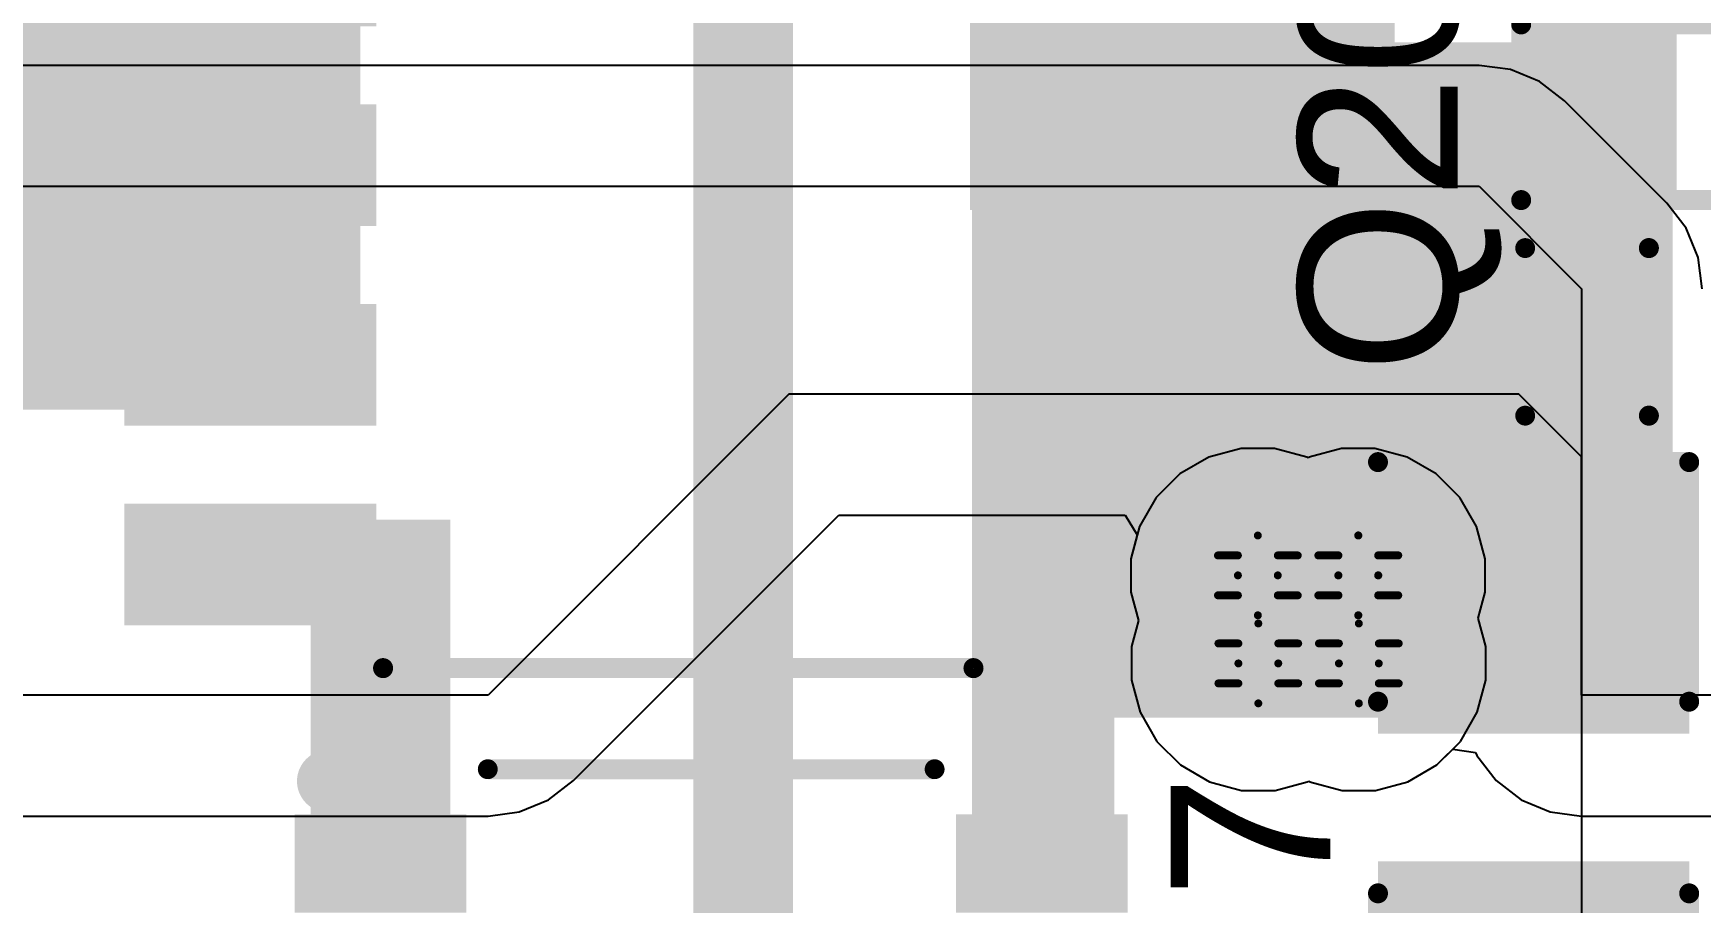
# Model space of a CAD drawing. Header units: inches. Extents: x -3 to 5437, y -3 to 5435.
# Drawn here: x 30.53 to 41.14, y 14.63 to 20.16 of the extents above; entities that cross this region are included whole.
import ezdxf

# ---------------------------------------------------------------- set-up
doc = ezdxf.new("R2010")
doc.units = ezdxf.units.IN
for name, color, linetype in [('Bottom Layer', 5, 'Continuous'), ('Bottom Solder', 6, 'Continuous'), ('Drill Drawing', 1, 'Continuous'), ('GND', 16, 'Continuous'), ('PWR', 76, 'Continuous'), ('Top Layer', 1, 'Continuous'), ('Top Overlay', 2, 'Continuous'), ('Top Paste', 8, 'Continuous'), ('Top Solder', 216, 'Continuous'), ('Via Holes', 16, 'Continuous')]:
    doc.layers.add(name, color=color, linetype=linetype)
doc.styles.add('Arial', font='', dxfattribs={"height": 0.2})
doc.styles.get('Arial').set_extended_font_data('Arial')

# ---------------------------------------------------------------- blocks, each defined once
blk = doc.blocks.new('S______B______251')
at = {"layer": 'Top Layer'}
for points in [[(-1.143, -0.4445), (-1.143, 0.4445), (-0.381, 0.4445), (-0.381, -0.4445)], [(0.381, -0.4445), (0.381, 0.4445), (1.143, 0.4445), (1.143, -0.4445)]]:
    blk.add_hatch(color=1, dxfattribs=at).paths.add_polyline_path(points)
at = {"layer": 'Top Paste'}
for points in [[(-1.143, -0.4445), (-1.143, 0.4445), (-0.381, 0.4445), (-0.381, -0.4445)], [(0.381, -0.4445), (0.381, 0.4445), (1.143, 0.4445), (1.143, -0.4445)]]:
    blk.add_hatch(color=8, dxfattribs=at).paths.add_polyline_path(points)
at = {"layer": 'Top Solder'}
for points in [[(-1.2446, -0.5461), (-1.2446, 0.5461), (-0.2794, 0.5461), (-0.2794, -0.5461)], [(0.2794, -0.5461), (0.2794, 0.5461), (1.2446, 0.5461), (1.2446, -0.5461)]]:
    blk.add_hatch(color=216, dxfattribs=at).paths.add_polyline_path(points)
at = {"layer": 'Top Overlay'}
for points in [[(-1.27, 0.5588, 0.127, 0.127, 0), (1.27, 0.5588, 0.127, 0.127, 0)], [(-1.27, -0.5588, 0.127, 0.127, 0), (-1.27, 0.5588, 0.127, 0.127, 0)], [(1.27, -0.5588, 0.127, 0.127, 0), (1.27, 0.5588, 0.127, 0.127, 0)], [(-1.27, -0.5588, 0.127, 0.127, 0), (1.27, -0.5588, 0.127, 0.127, 0)]]:
    blk.add_lwpolyline(points, format="xyseb", dxfattribs=at)
for points in [[(-1.30175, 0.5588, 0.0635, 0.0635, 1), (-1.23825, 0.5588, 0.0635, 0.0635, 1)], [(-1.30175, 0.5588, 0.0635, 0.0635, 1), (-1.23825, 0.5588, 0.0635, 0.0635, 1)], [(1.23825, 0.5588, 0.0635, 0.0635, 1), (1.30175, 0.5588, 0.0635, 0.0635, 1)], [(1.23825, 0.5588, 0.0635, 0.0635, 1), (1.30175, 0.5588, 0.0635, 0.0635, 1)], [(-1.30175, -0.5588, 0.0635, 0.0635, 1), (-1.23825, -0.5588, 0.0635, 0.0635, 1)], [(-1.30175, -0.5588, 0.0635, 0.0635, 1), (-1.23825, -0.5588, 0.0635, 0.0635, 1)], [(1.23825, -0.5588, 0.0635, 0.0635, 1), (1.30175, -0.5588, 0.0635, 0.0635, 1)], [(1.23825, -0.5588, 0.0635, 0.0635, 1), (1.30175, -0.5588, 0.0635, 0.0635, 1)]]:
    blk.add_lwpolyline(points, format="xyseb", close=True, dxfattribs=at)
blk = doc.blocks.new('C__0603_277')
at = {"layer": 'Top Layer'}
for points in [[(-0.381, 0.445), (-0.381, -0.445), (-1.143, -0.445), (-1.143, 0.445)], [(1.143, 0.445), (1.143, -0.445), (0.381, -0.445), (0.381, 0.445)]]:
    blk.add_hatch(color=1, dxfattribs=at).paths.add_polyline_path(points)
at = {"layer": 'Top Paste'}
for points in [[(-0.381, 0.445), (-0.381, -0.445), (-1.143, -0.445), (-1.143, 0.445)], [(1.143, 0.445), (1.143, -0.445), (0.381, -0.445), (0.381, 0.445)]]:
    blk.add_hatch(color=8, dxfattribs=at).paths.add_polyline_path(points)
at = {"layer": 'Top Solder'}
for points in [[(-0.321, 0.504), (-0.321, -0.504), (-1.203, -0.504), (-1.203, 0.504)], [(1.203, 0.504), (1.203, -0.504), (0.321, -0.504), (0.321, 0.504)]]:
    blk.add_hatch(color=216, dxfattribs=at).paths.add_polyline_path(points)
at = {"layer": 'Top Overlay'}
for points in [[(-1.245, -0.533, 0.127, 0.127, 0), (-1.245, 0.533, 0.127, 0.127, 0)], [(-1.245, 0.533, 0.127, 0.127, 0), (-0.457, 0.533, 0.127, 0.127, 0)], [(0.457, 0.533, 0.127, 0.127, 0), (1.245, 0.533, 0.127, 0.127, 0)], [(1.245, -0.533, 0.127, 0.127, 0), (1.245, 0.533, 0.127, 0.127, 0)], [(-1.245, -0.533, 0.127, 0.127, 0), (-0.457, -0.533, 0.127, 0.127, 0)], [(0.457, -0.533, 0.127, 0.127, 0), (1.245, -0.533, 0.127, 0.127, 0)]]:
    blk.add_lwpolyline(points, format="xyseb", dxfattribs=at)
for points in [[(-1.276, 0.533, 0.0635, 0.0635, 1), (-1.213, 0.533, 0.0635, 0.0635, 1)], [(-1.276, 0.533, 0.0635, 0.0635, 1), (-1.213, 0.533, 0.0635, 0.0635, 1)], [(-0.489, 0.533, 0.0635, 0.0635, 1), (-0.425, 0.533, 0.0635, 0.0635, 1)], [(0.425, 0.533, 0.0635, 0.0635, 1), (0.489, 0.533, 0.0635, 0.0635, 1)], [(1.213, 0.533, 0.0635, 0.0635, 1), (1.276, 0.533, 0.0635, 0.0635, 1)], [(1.213, 0.533, 0.0635, 0.0635, 1), (1.276, 0.533, 0.0635, 0.0635, 1)], [(-1.276, -0.533, 0.0635, 0.0635, 1), (-1.213, -0.533, 0.0635, 0.0635, 1)], [(-1.276, -0.533, 0.0635, 0.0635, 1), (-1.213, -0.533, 0.0635, 0.0635, 1)], [(-0.489, -0.533, 0.0635, 0.0635, 1), (-0.425, -0.533, 0.0635, 0.0635, 1)], [(0.425, -0.533, 0.0635, 0.0635, 1), (0.489, -0.533, 0.0635, 0.0635, 1)], [(1.213, -0.533, 0.0635, 0.0635, 1), (1.276, -0.533, 0.0635, 0.0635, 1)], [(1.213, -0.533, 0.0635, 0.0635, 1), (1.276, -0.533, 0.0635, 0.0635, 1)]]:
    blk.add_lwpolyline(points, format="xyseb", close=True, dxfattribs=at)
blk = doc.blocks.new('LTC4359CMS8_PBF_379')
at = {"layer": 'Top Layer'}
for points in [[(-1.661, 0.765), (-2.55, 0.765), (-2.55, 1.185), (-1.661, 1.185)], [(2.55, 0.765), (1.661, 0.765), (1.661, 1.185), (2.55, 1.185)], [(-1.661, 0.115), (-2.55, 0.115), (-2.55, 0.535), (-1.661, 0.535)], [(2.55, 0.115), (1.661, 0.115), (1.661, 0.535), (2.55, 0.535)], [(-1.661, -0.535), (-2.55, -0.535), (-2.55, -0.115), (-1.661, -0.115)], [(2.55, -0.535), (1.661, -0.535), (1.661, -0.115), (2.55, -0.115)], [(-1.661, -1.185), (-2.55, -1.185), (-2.55, -0.765), (-1.661, -0.765)], [(2.55, -1.185), (1.661, -1.185), (1.661, -0.765), (2.55, -0.765)]]:
    blk.add_hatch(color=1, dxfattribs=at).paths.add_polyline_path(points)
at = {"layer": 'Top Paste'}
for points in [[(-1.661, 0.765), (-2.55, 0.765), (-2.55, 1.185), (-1.661, 1.185)], [(2.55, 0.765), (1.661, 0.765), (1.661, 1.185), (2.55, 1.185)], [(-1.661, 0.115), (-2.55, 0.115), (-2.55, 0.535), (-1.661, 0.535)], [(2.55, 0.115), (1.661, 0.115), (1.661, 0.535), (2.55, 0.535)], [(-1.661, -0.535), (-2.55, -0.535), (-2.55, -0.115), (-1.661, -0.115)], [(2.55, -0.535), (1.661, -0.535), (1.661, -0.115), (2.55, -0.115)], [(-1.661, -1.185), (-2.55, -1.185), (-2.55, -0.765), (-1.661, -0.765)], [(2.55, -1.185), (1.661, -1.185), (1.661, -0.765), (2.55, -0.765)]]:
    blk.add_hatch(color=8, dxfattribs=at).paths.add_polyline_path(points)
at = {"layer": 'Top Solder'}
for points in [[(-1.559, 0.663), (-2.652, 0.663), (-2.652, 1.287), (-1.559, 1.287)], [(2.652, 0.663), (1.559, 0.663), (1.559, 1.287), (2.652, 1.287)], [(-1.559, 0.013), (-2.652, 0.013), (-2.652, 0.637), (-1.559, 0.637)], [(2.652, 0.013), (1.559, 0.013), (1.559, 0.637), (2.652, 0.637)], [(-1.559, -0.637), (-2.652, -0.637), (-2.652, -0.013), (-1.559, -0.013)], [(2.652, -0.637), (1.559, -0.637), (1.559, -0.013), (2.652, -0.013)], [(-1.559, -1.287), (-2.652, -1.287), (-2.652, -0.663), (-1.559, -0.663)], [(2.652, -1.287), (1.559, -1.287), (1.559, -0.663), (2.652, -0.663)]]:
    blk.add_hatch(color=216, dxfattribs=at).paths.add_polyline_path(points)
at = {"layer": 'Top Overlay'}
for points in [[(-2.367, 1.499, 0.254, 0.254, 1), (-2.51, 1.499, 0.254, 0.254, 1)], [(-2.574, 1.499, 0.127, 0.127, 1), (-2.447, 1.499, 0.127, 0.127, 1)], [(-2.43, 1.499, 0.127, 0.127, 1), (-2.303, 1.499, 0.127, 0.127, 1)], [(-1.454, 1.575, 0.0635, 0.0635, 1), (-1.391, 1.575, 0.0635, 0.0635, 1)], [(1.391, 1.575, 0.0635, 0.0635, 1), (1.454, 1.575, 0.0635, 0.0635, 1)], [(-1.454, -1.575, 0.0635, 0.0635, 1), (-1.391, -1.575, 0.0635, 0.0635, 1)], [(1.391, -1.575, 0.0635, 0.0635, 1), (1.454, -1.575, 0.0635, 0.0635, 1)]]:
    blk.add_lwpolyline(points, format="xyseb", close=True, dxfattribs=at)
for points in [[(-1.422, 1.575, 0.127, 0.127, 0), (1.422, 1.575, 0.127, 0.127, 0)], [(-1.422, -1.575, 0.127, 0.127, 0), (1.422, -1.575, 0.127, 0.127, 0)]]:
    blk.add_lwpolyline(points, format="xyseb", dxfattribs=at)
blk = doc.blocks.new('RU6085H_383')
at = {"layer": 'Top Layer'}
for points in [[(-2.05, 1.62), (-3.45, 1.62), (-3.45, 2.19), (-2.05, 2.19)], [(3.45, 1.62), (2.05, 1.62), (2.05, 2.19), (3.45, 2.19)], [(-2.05, 0.35), (-3.45, 0.35), (-3.45, 0.92), (-2.05, 0.92)], [(3.45, 0.35), (2.05, 0.35), (2.05, 0.92), (3.45, 0.92)], [(-2.05, -0.92), (-3.45, -0.92), (-3.45, -0.35), (-2.05, -0.35)], [(3.45, -0.92), (2.05, -0.92), (2.05, -0.35), (3.45, -0.35)], [(-2.05, -2.19), (-3.45, -2.19), (-3.45, -1.62), (-2.05, -1.62)], [(3.45, -2.19), (2.05, -2.19), (2.05, -1.62), (3.45, -1.62)]]:
    blk.add_hatch(color=1, dxfattribs=at).paths.add_polyline_path(points)
at = {"layer": 'Top Paste'}
for points in [[(-2.05, 1.62), (-3.45, 1.62), (-3.45, 2.19), (-2.05, 2.19)], [(3.45, 1.62), (2.05, 1.62), (2.05, 2.19), (3.45, 2.19)], [(-2.05, 0.35), (-3.45, 0.35), (-3.45, 0.92), (-2.05, 0.92)], [(3.45, 0.35), (2.05, 0.35), (2.05, 0.92), (3.45, 0.92)], [(-2.05, -0.92), (-3.45, -0.92), (-3.45, -0.35), (-2.05, -0.35)], [(3.45, -0.92), (2.05, -0.92), (2.05, -0.35), (3.45, -0.35)], [(-2.05, -2.19), (-3.45, -2.19), (-3.45, -1.62), (-2.05, -1.62)], [(3.45, -2.19), (2.05, -2.19), (2.05, -1.62), (3.45, -1.62)]]:
    blk.add_hatch(color=8, dxfattribs=at).paths.add_polyline_path(points)
at = {"layer": 'Top Solder'}
for points in [[(-1.948, 1.518), (-3.552, 1.518), (-3.552, 2.292), (-1.948, 2.292)], [(3.552, 1.518), (1.948, 1.518), (1.948, 2.292), (3.552, 2.292)], [(-1.948, 0.248), (-3.552, 0.248), (-3.552, 1.022), (-1.948, 1.022)], [(3.552, 0.248), (1.948, 0.248), (1.948, 1.022), (3.552, 1.022)], [(-1.948, -1.022), (-3.552, -1.022), (-3.552, -0.248), (-1.948, -0.248)], [(3.552, -1.022), (1.948, -1.022), (1.948, -0.248), (3.552, -0.248)], [(-1.948, -2.292), (-3.552, -2.292), (-3.552, -1.518), (-1.948, -1.518)], [(3.552, -2.292), (1.948, -2.292), (1.948, -1.518), (3.552, -1.518)]]:
    blk.add_hatch(color=216, dxfattribs=at).paths.add_polyline_path(points)
at = {"layer": 'Top Overlay'}
for points in [[(-2.661, 2.616, 0.254, 0.254, 1), (-2.876, 2.616, 0.254, 0.254, 1)], [(-2.94, 2.616, 0.127, 0.127, 1), (-2.813, 2.616, 0.127, 0.127, 1)], [(-2.724, 2.616, 0.127, 0.127, 1), (-2.597, 2.616, 0.127, 0.127, 1)], [(-1.937, 2.565, 0.0635, 0.0635, 1), (-1.873, 2.565, 0.0635, 0.0635, 1)], [(1.822, 2.565, 0.0635, 0.0635, 1), (1.886, 2.565, 0.0635, 0.0635, 1)], [(-1.937, -2.565, 0.0635, 0.0635, 1), (-1.873, -2.565, 0.0635, 0.0635, 1)], [(1.822, -2.565, 0.0635, 0.0635, 1), (1.886, -2.565, 0.0635, 0.0635, 1)]]:
    blk.add_lwpolyline(points, format="xyseb", close=True, dxfattribs=at)
for points in [[(-1.905, 2.565, 0.127, 0.127, 0), (1.854, 2.565, 0.127, 0.127, 0)], [(-1.905, -2.565, 0.127, 0.127, 0), (1.854, -2.565, 0.127, 0.127, 0)]]:
    blk.add_lwpolyline(points, format="xyseb", dxfattribs=at)
blk = doc.blocks.new('C___1206_385')
at = {"layer": 'Top Layer'}
for points in [[(-2.032, 0.889), (-0.508, 0.889), (-0.508, -0.889), (-2.032, -0.889)], [(0.508, 0.889), (2.032, 0.889), (2.032, -0.889), (0.508, -0.889)]]:
    blk.add_hatch(color=1, dxfattribs=at).paths.add_polyline_path(points)
at = {"layer": 'Top Paste'}
for points in [[(-2.032, 0.889), (-0.508, 0.889), (-0.508, -0.889), (-2.032, -0.889)], [(0.508, 0.889), (2.032, 0.889), (2.032, -0.889), (0.508, -0.889)]]:
    blk.add_hatch(color=8, dxfattribs=at).paths.add_polyline_path(points)
at = {"layer": 'Top Solder'}
for points in [[(-2.1336, 0.9906), (-0.4064, 0.9906), (-0.4064, -0.9906), (-2.1336, -0.9906)], [(0.4064, 0.9906), (2.1336, 0.9906), (2.1336, -0.9906), (0.4064, -0.9906)]]:
    blk.add_hatch(color=216, dxfattribs=at).paths.add_polyline_path(points)
at = {"layer": 'Top Overlay'}
for points in [[(-2.1336, 0.9906, 0.127, 0.127, 0), (-0.6096, 0.9906, 0.127, 0.127, 0)], [(-2.1336, 0.9906, 0.127, 0.127, 0), (-2.1336, -0.9906, 0.127, 0.127, 0)], [(0.6096, 0.9906, 0.127, 0.127, 0), (2.1336, 0.9906, 0.127, 0.127, 0)], [(2.1336, 0.9906, 0.127, 0.127, 0), (2.1336, -0.9906, 0.127, 0.127, 0)], [(-2.1336, -0.9906, 0.127, 0.127, 0), (-0.6096, -0.9906, 0.127, 0.127, 0)], [(0.6096, -0.9906, 0.127, 0.127, 0), (2.1336, -0.9906, 0.127, 0.127, 0)]]:
    blk.add_lwpolyline(points, format="xyseb", dxfattribs=at)
for points in [[(-2.16535, 0.9906, 0.0635, 0.0635, 1), (-2.10185, 0.9906, 0.0635, 0.0635, 1)], [(-2.16535, 0.9906, 0.0635, 0.0635, 1), (-2.10185, 0.9906, 0.0635, 0.0635, 1)], [(-0.64135, 0.9906, 0.0635, 0.0635, 1), (-0.57785, 0.9906, 0.0635, 0.0635, 1)], [(0.57785, 0.9906, 0.0635, 0.0635, 1), (0.64135, 0.9906, 0.0635, 0.0635, 1)], [(2.10185, 0.9906, 0.0635, 0.0635, 1), (2.16535, 0.9906, 0.0635, 0.0635, 1)], [(2.10185, 0.9906, 0.0635, 0.0635, 1), (2.16535, 0.9906, 0.0635, 0.0635, 1)], [(-2.16535, -0.9906, 0.0635, 0.0635, 1), (-2.10185, -0.9906, 0.0635, 0.0635, 1)], [(-2.16535, -0.9906, 0.0635, 0.0635, 1), (-2.10185, -0.9906, 0.0635, 0.0635, 1)], [(-0.64135, -0.9906, 0.0635, 0.0635, 1), (-0.57785, -0.9906, 0.0635, 0.0635, 1)], [(0.57785, -0.9906, 0.0635, 0.0635, 1), (0.64135, -0.9906, 0.0635, 0.0635, 1)], [(2.10185, -0.9906, 0.0635, 0.0635, 1), (2.16535, -0.9906, 0.0635, 0.0635, 1)], [(2.10185, -0.9906, 0.0635, 0.0635, 1), (2.16535, -0.9906, 0.0635, 0.0635, 1)]]:
    blk.add_lwpolyline(points, format="xyseb", close=True, dxfattribs=at)

msp = doc.modelspace()

# ---------------------------------------------------------------- hatches: boundary and pattern name
at = {"layer": 'Bottom Layer'}
h = msp.add_hatch(color=5, dxfattribs=at)
edge = h.paths.add_edge_path()
edge.add_arc((38.325, 16.714), 0.3, 0, 360)
h = msp.add_hatch(color=5, dxfattribs=at)
edge = h.paths.add_edge_path()
edge.add_arc((38.965, 16.714), 0.3, 0, 360)
h = msp.add_hatch(color=5, dxfattribs=at)
edge = h.paths.add_edge_path()
edge.add_arc((38.329, 16.154), 0.3, 0, 360)
h = msp.add_hatch(color=5, dxfattribs=at)
edge = h.paths.add_edge_path()
edge.add_arc((38.968, 16.154), 0.3, 0, 360)
at = {"layer": 'Bottom Solder'}
h = msp.add_hatch(color=6, dxfattribs=at)
edge = h.paths.add_edge_path()
edge.add_arc((38.325, 16.714), 0.15, 0, 360)
h = msp.add_hatch(color=6, dxfattribs=at)
edge = h.paths.add_edge_path()
edge.add_arc((38.965, 16.714), 0.15, 0, 360)
h = msp.add_hatch(color=6, dxfattribs=at)
edge = h.paths.add_edge_path()
edge.add_arc((38.329, 16.154), 0.15, 0, 360)
h = msp.add_hatch(color=6, dxfattribs=at)
edge = h.paths.add_edge_path()
edge.add_arc((38.968, 16.154), 0.15, 0, 360)
at = {"layer": 'GND'}
h = msp.add_hatch(color=16, dxfattribs=at)
edge = h.paths.add_edge_path()
edge.add_arc((38.325, 16.714), 0.3, 0, 360)
h = msp.add_hatch(color=16, dxfattribs=at)
edge = h.paths.add_edge_path()
edge.add_arc((38.965, 16.714), 0.3, 0, 360)
h = msp.add_hatch(color=16, dxfattribs=at)
edge = h.paths.add_edge_path()
edge.add_arc((38.329, 16.154), 0.3, 0, 360)
h = msp.add_hatch(color=16, dxfattribs=at)
edge = h.paths.add_edge_path()
edge.add_arc((38.968, 16.154), 0.3, 0, 360)
at = {"layer": 'PWR'}
h = msp.add_hatch(color=76, dxfattribs=at)
edge = h.paths.add_edge_path()
edge.add_arc((38.325, 16.714), 0.3, 0, 360)
h = msp.add_hatch(color=76, dxfattribs=at)
edge = h.paths.add_edge_path()
edge.add_arc((38.965, 16.714), 0.3, 0, 360)
h = msp.add_hatch(color=76, dxfattribs=at)
edge = h.paths.add_edge_path()
edge.add_arc((38.329, 16.154), 0.3, 0, 360)
h = msp.add_hatch(color=76, dxfattribs=at)
edge = h.paths.add_edge_path()
edge.add_arc((38.968, 16.154), 0.3, 0, 360)
at = {"layer": 'Top Layer'}
for points in [[(36.493, 19.039), (39.196, 19.039), (39.196, 24.965), (36.493, 24.965)], [(23.478, 17.769), (32.611, 17.769), (32.611, 21.411), (23.478, 21.411)], [(31.211, 18.124), (32.611, 18.124), (32.611, 21.234), (31.211, 21.234)], [(36.506, 14.671), (37.411, 14.671), (37.411, 21.234), (36.506, 21.234)], [(36.711, 16.854), (38.111, 16.854), (38.111, 21.234), (36.711, 21.234)], [(36.506, 15.809), (40.967, 15.809), (40.967, 20.105), (36.506, 20.105)], [(32.295, 14.881), (33.184, 14.881), (33.184, 17.069), (32.295, 17.069)], [(39.192, 11.059), (40.97, 11.059), (40.97, 14.793), (39.192, 14.793)]]:
    msp.add_hatch(color=1, dxfattribs=at).paths.add_polyline_path(points)
h = msp.add_hatch(color=1, dxfattribs=at)
edge = h.paths.add_edge_path()
edge.add_arc((38.325, 16.714), 0.3, 0, 360)
h = msp.add_hatch(color=1, dxfattribs=at)
edge = h.paths.add_edge_path()
edge.add_arc((38.965, 16.714), 0.3, 0, 360)
h = msp.add_hatch(color=1, dxfattribs=at)
edge = h.paths.add_edge_path()
edge.add_arc((38.329, 16.154), 0.3, 0, 360)
h = msp.add_hatch(color=1, dxfattribs=at)
edge = h.paths.add_edge_path()
edge.add_arc((38.968, 16.154), 0.3, 0, 360)
at = {"layer": 'Top Solder'}
h = msp.add_hatch(color=216, dxfattribs=at)
edge = h.paths.add_edge_path()
edge.add_arc((38.325, 16.714), 0.15, 0, 360)
h = msp.add_hatch(color=216, dxfattribs=at)
edge = h.paths.add_edge_path()
edge.add_arc((38.965, 16.714), 0.15, 0, 360)
h = msp.add_hatch(color=216, dxfattribs=at)
edge = h.paths.add_edge_path()
edge.add_arc((38.329, 16.154), 0.15, 0, 360)
h = msp.add_hatch(color=216, dxfattribs=at)
edge = h.paths.add_edge_path()
edge.add_arc((38.968, 16.154), 0.15, 0, 360)
at = {"layer": 'Via Holes'}
h = msp.add_hatch(color=7, dxfattribs=at)
edge = h.paths.add_edge_path()
edge.add_arc((38.325, 16.714), 0.15, 0, 360)
h = msp.add_hatch(color=7, dxfattribs=at)
edge = h.paths.add_edge_path()
edge.add_arc((38.965, 16.714), 0.15, 0, 360)
h = msp.add_hatch(color=7, dxfattribs=at)
edge = h.paths.add_edge_path()
edge.add_arc((38.329, 16.154), 0.15, 0, 360)
h = msp.add_hatch(color=7, dxfattribs=at)
edge = h.paths.add_edge_path()
edge.add_arc((38.968, 16.154), 0.15, 0, 360)

# ---------------------------------------------------------------- linework, layer by layer
at = {"layer": 'Bottom Layer'}
for p, q in [((35.339, 17.867), (33.425, 15.952)), ((39.988, 17.867), (35.339, 17.867)), ((40.386, 17.469), (39.988, 17.867)), ((40.386, 15.952), (40.386, 17.469)), ((33.968, 15.409), (35.658, 17.098)), ((35.658, 17.098), (37.48, 17.098)), ((37.48, 17.098), (37.558, 16.971)), ((37.558, 16.971), (37.517, 16.82)), ((37.517, 16.82), (37.517, 16.608)), ((37.517, 16.608), (37.565, 16.428)), ((37.565, 16.428), (37.521, 16.261)), ((37.521, 16.261), (37.521, 16.048)), ((37.521, 16.048), (37.576, 15.843)), ((33.425, 15.952), (15.682, 15.952)), ((43.163, 15.952), (40.386, 15.952)), ((37.576, 15.843), (37.682, 15.658)), ((37.682, 15.658), (37.832, 15.508)), ((39.465, 15.508), (39.566, 15.609)), ((39.566, 15.609), (39.712, 15.587)), ((37.832, 15.508), (38.017, 15.401)), ((39.28, 15.401), (39.465, 15.508)), ((39.712, 15.587), (39.72, 15.568)), ((39.72, 15.568), (39.843, 15.409)), ((33.809, 15.286), (33.968, 15.409)), ((33.968, 15.409), (33.968, 15.409)), ((38.017, 15.401), (38.222, 15.346)), ((38.435, 15.346), (38.64, 15.401)), ((38.64, 15.401), (38.649, 15.406)), ((38.649, 15.406), (38.657, 15.401)), ((38.657, 15.401), (38.862, 15.346)), ((39.075, 15.346), (39.28, 15.401)), ((39.843, 15.409), (40.002, 15.286)), ((33.623, 15.21), (33.809, 15.286)), ((38.222, 15.346), (38.435, 15.346)), ((38.862, 15.346), (39.075, 15.346)), ((40.002, 15.286), (40.187, 15.21)), ((24.56, 15.183), (33.424, 15.183)), ((33.424, 15.183), (33.425, 15.183)), ((33.425, 15.183), (33.623, 15.21)), ((40.187, 15.21), (40.386, 15.183)), ((40.386, 15.183), (43.163, 15.183))]:
    msp.add_line(p, q, dxfattribs=at)
at = {"layer": 'Drill Drawing'}
for points in [[(38.198, 16.841, 0.0508, 0.0508, 0), (38.325, 16.968, 0.0508, 0.0508, 0)], [(38.325, 16.968, 0.0508, 0.0508, 0), (38.452, 16.841, 0.0508, 0.0508, 0)], [(38.838, 16.841, 0.0508, 0.0508, 0), (38.965, 16.968, 0.0508, 0.0508, 0)], [(38.965, 16.968, 0.0508, 0.0508, 0), (39.092, 16.841, 0.0508, 0.0508, 0)], [(38.071, 16.841, 0.0508, 0.0508, 0), (38.198, 16.714, 0.0508, 0.0508, 0)], [(38.071, 16.841, 0.0508, 0.0508, 0), (38.198, 16.841, 0.0508, 0.0508, 0)], [(38.452, 16.841, 0.0508, 0.0508, 0), (38.579, 16.841, 0.0508, 0.0508, 0)], [(38.452, 16.714, 0.0508, 0.0508, 0), (38.579, 16.841, 0.0508, 0.0508, 0)], [(38.711, 16.841, 0.0508, 0.0508, 0), (38.838, 16.714, 0.0508, 0.0508, 0)], [(38.711, 16.841, 0.0508, 0.0508, 0), (38.838, 16.841, 0.0508, 0.0508, 0)], [(39.092, 16.841, 0.0508, 0.0508, 0), (39.219, 16.841, 0.0508, 0.0508, 0)], [(39.092, 16.714, 0.0508, 0.0508, 0), (39.219, 16.841, 0.0508, 0.0508, 0)], [(38.071, 16.587, 0.0508, 0.0508, 0), (38.198, 16.714, 0.0508, 0.0508, 0)], [(38.452, 16.714, 0.0508, 0.0508, 0), (38.579, 16.587, 0.0508, 0.0508, 0)], [(38.711, 16.587, 0.0508, 0.0508, 0), (38.838, 16.714, 0.0508, 0.0508, 0)], [(39.092, 16.714, 0.0508, 0.0508, 0), (39.219, 16.587, 0.0508, 0.0508, 0)], [(38.071, 16.587, 0.0508, 0.0508, 0), (38.198, 16.587, 0.0508, 0.0508, 0)], [(38.198, 16.587, 0.0508, 0.0508, 0), (38.325, 16.46, 0.0508, 0.0508, 0)], [(38.325, 16.46, 0.0508, 0.0508, 0), (38.452, 16.587, 0.0508, 0.0508, 0)], [(38.452, 16.587, 0.0508, 0.0508, 0), (38.579, 16.587, 0.0508, 0.0508, 0)], [(38.711, 16.587, 0.0508, 0.0508, 0), (38.838, 16.587, 0.0508, 0.0508, 0)], [(38.838, 16.587, 0.0508, 0.0508, 0), (38.965, 16.46, 0.0508, 0.0508, 0)], [(38.965, 16.46, 0.0508, 0.0508, 0), (39.092, 16.587, 0.0508, 0.0508, 0)], [(39.092, 16.587, 0.0508, 0.0508, 0), (39.219, 16.587, 0.0508, 0.0508, 0)], [(38.202, 16.281, 0.0508, 0.0508, 0), (38.329, 16.408, 0.0508, 0.0508, 0)], [(38.329, 16.408, 0.0508, 0.0508, 0), (38.456, 16.281, 0.0508, 0.0508, 0)], [(38.841, 16.281, 0.0508, 0.0508, 0), (38.968, 16.408, 0.0508, 0.0508, 0)], [(38.968, 16.408, 0.0508, 0.0508, 0), (39.095, 16.281, 0.0508, 0.0508, 0)], [(38.075, 16.281, 0.0508, 0.0508, 0), (38.202, 16.154, 0.0508, 0.0508, 0)], [(38.075, 16.281, 0.0508, 0.0508, 0), (38.202, 16.281, 0.0508, 0.0508, 0)], [(38.456, 16.281, 0.0508, 0.0508, 0), (38.583, 16.281, 0.0508, 0.0508, 0)], [(38.456, 16.154, 0.0508, 0.0508, 0), (38.583, 16.281, 0.0508, 0.0508, 0)], [(38.714, 16.281, 0.0508, 0.0508, 0), (38.841, 16.154, 0.0508, 0.0508, 0)], [(38.714, 16.281, 0.0508, 0.0508, 0), (38.841, 16.281, 0.0508, 0.0508, 0)], [(39.095, 16.281, 0.0508, 0.0508, 0), (39.222, 16.281, 0.0508, 0.0508, 0)], [(39.095, 16.154, 0.0508, 0.0508, 0), (39.222, 16.281, 0.0508, 0.0508, 0)], [(38.075, 16.027, 0.0508, 0.0508, 0), (38.202, 16.154, 0.0508, 0.0508, 0)], [(38.456, 16.154, 0.0508, 0.0508, 0), (38.583, 16.027, 0.0508, 0.0508, 0)], [(38.714, 16.027, 0.0508, 0.0508, 0), (38.841, 16.154, 0.0508, 0.0508, 0)], [(39.095, 16.154, 0.0508, 0.0508, 0), (39.222, 16.027, 0.0508, 0.0508, 0)], [(38.075, 16.027, 0.0508, 0.0508, 0), (38.202, 16.027, 0.0508, 0.0508, 0)], [(38.202, 16.027, 0.0508, 0.0508, 0), (38.329, 15.9, 0.0508, 0.0508, 0)], [(38.329, 15.9, 0.0508, 0.0508, 0), (38.456, 16.027, 0.0508, 0.0508, 0)], [(38.456, 16.027, 0.0508, 0.0508, 0), (38.583, 16.027, 0.0508, 0.0508, 0)], [(38.714, 16.027, 0.0508, 0.0508, 0), (38.841, 16.027, 0.0508, 0.0508, 0)], [(38.841, 16.027, 0.0508, 0.0508, 0), (38.968, 15.9, 0.0508, 0.0508, 0)], [(38.968, 15.9, 0.0508, 0.0508, 0), (39.095, 16.027, 0.0508, 0.0508, 0)], [(39.095, 16.027, 0.0508, 0.0508, 0), (39.222, 16.027, 0.0508, 0.0508, 0)]]:
    msp.add_lwpolyline(points, format="xyseb", dxfattribs=at)
for points in [[(38.313, 16.968, 0.0254, 0.0254, 1), (38.338, 16.968, 0.0254, 0.0254, 1)], [(38.313, 16.968, 0.0254, 0.0254, 1), (38.338, 16.968, 0.0254, 0.0254, 1)], [(38.952, 16.968, 0.0254, 0.0254, 1), (38.978, 16.968, 0.0254, 0.0254, 1)], [(38.952, 16.968, 0.0254, 0.0254, 1), (38.978, 16.968, 0.0254, 0.0254, 1)], [(38.059, 16.841, 0.0254, 0.0254, 1), (38.084, 16.841, 0.0254, 0.0254, 1)], [(38.059, 16.841, 0.0254, 0.0254, 1), (38.084, 16.841, 0.0254, 0.0254, 1)], [(38.186, 16.841, 0.0254, 0.0254, 1), (38.211, 16.841, 0.0254, 0.0254, 1)], [(38.186, 16.841, 0.0254, 0.0254, 1), (38.211, 16.841, 0.0254, 0.0254, 1)], [(38.44, 16.841, 0.0254, 0.0254, 1), (38.465, 16.841, 0.0254, 0.0254, 1)], [(38.44, 16.841, 0.0254, 0.0254, 1), (38.465, 16.841, 0.0254, 0.0254, 1)], [(38.567, 16.841, 0.0254, 0.0254, 1), (38.592, 16.841, 0.0254, 0.0254, 1)], [(38.567, 16.841, 0.0254, 0.0254, 1), (38.592, 16.841, 0.0254, 0.0254, 1)], [(38.698, 16.841, 0.0254, 0.0254, 1), (38.724, 16.841, 0.0254, 0.0254, 1)], [(38.698, 16.841, 0.0254, 0.0254, 1), (38.724, 16.841, 0.0254, 0.0254, 1)], [(38.825, 16.841, 0.0254, 0.0254, 1), (38.851, 16.841, 0.0254, 0.0254, 1)], [(38.825, 16.841, 0.0254, 0.0254, 1), (38.851, 16.841, 0.0254, 0.0254, 1)], [(39.079, 16.841, 0.0254, 0.0254, 1), (39.105, 16.841, 0.0254, 0.0254, 1)], [(39.079, 16.841, 0.0254, 0.0254, 1), (39.105, 16.841, 0.0254, 0.0254, 1)], [(39.206, 16.841, 0.0254, 0.0254, 1), (39.232, 16.841, 0.0254, 0.0254, 1)], [(39.206, 16.841, 0.0254, 0.0254, 1), (39.232, 16.841, 0.0254, 0.0254, 1)], [(38.186, 16.714, 0.0254, 0.0254, 1), (38.211, 16.714, 0.0254, 0.0254, 1)], [(38.186, 16.714, 0.0254, 0.0254, 1), (38.211, 16.714, 0.0254, 0.0254, 1)], [(38.44, 16.714, 0.0254, 0.0254, 1), (38.465, 16.714, 0.0254, 0.0254, 1)], [(38.44, 16.714, 0.0254, 0.0254, 1), (38.465, 16.714, 0.0254, 0.0254, 1)], [(38.825, 16.714, 0.0254, 0.0254, 1), (38.851, 16.714, 0.0254, 0.0254, 1)], [(38.825, 16.714, 0.0254, 0.0254, 1), (38.851, 16.714, 0.0254, 0.0254, 1)], [(39.079, 16.714, 0.0254, 0.0254, 1), (39.105, 16.714, 0.0254, 0.0254, 1)], [(39.079, 16.714, 0.0254, 0.0254, 1), (39.105, 16.714, 0.0254, 0.0254, 1)], [(38.059, 16.587, 0.0254, 0.0254, 1), (38.084, 16.587, 0.0254, 0.0254, 1)], [(38.059, 16.587, 0.0254, 0.0254, 1), (38.084, 16.587, 0.0254, 0.0254, 1)], [(38.186, 16.587, 0.0254, 0.0254, 1), (38.211, 16.587, 0.0254, 0.0254, 1)], [(38.186, 16.587, 0.0254, 0.0254, 1), (38.211, 16.587, 0.0254, 0.0254, 1)], [(38.44, 16.587, 0.0254, 0.0254, 1), (38.465, 16.587, 0.0254, 0.0254, 1)], [(38.44, 16.587, 0.0254, 0.0254, 1), (38.465, 16.587, 0.0254, 0.0254, 1)], [(38.567, 16.587, 0.0254, 0.0254, 1), (38.592, 16.587, 0.0254, 0.0254, 1)], [(38.567, 16.587, 0.0254, 0.0254, 1), (38.592, 16.587, 0.0254, 0.0254, 1)], [(38.698, 16.587, 0.0254, 0.0254, 1), (38.724, 16.587, 0.0254, 0.0254, 1)], [(38.698, 16.587, 0.0254, 0.0254, 1), (38.724, 16.587, 0.0254, 0.0254, 1)], [(38.825, 16.587, 0.0254, 0.0254, 1), (38.851, 16.587, 0.0254, 0.0254, 1)], [(38.825, 16.587, 0.0254, 0.0254, 1), (38.851, 16.587, 0.0254, 0.0254, 1)], [(39.079, 16.587, 0.0254, 0.0254, 1), (39.105, 16.587, 0.0254, 0.0254, 1)], [(39.079, 16.587, 0.0254, 0.0254, 1), (39.105, 16.587, 0.0254, 0.0254, 1)], [(39.206, 16.587, 0.0254, 0.0254, 1), (39.232, 16.587, 0.0254, 0.0254, 1)], [(39.206, 16.587, 0.0254, 0.0254, 1), (39.232, 16.587, 0.0254, 0.0254, 1)], [(38.313, 16.46, 0.0254, 0.0254, 1), (38.338, 16.46, 0.0254, 0.0254, 1)], [(38.313, 16.46, 0.0254, 0.0254, 1), (38.338, 16.46, 0.0254, 0.0254, 1)], [(38.952, 16.46, 0.0254, 0.0254, 1), (38.978, 16.46, 0.0254, 0.0254, 1)], [(38.952, 16.46, 0.0254, 0.0254, 1), (38.978, 16.46, 0.0254, 0.0254, 1)], [(38.316, 16.408, 0.0254, 0.0254, 1), (38.341, 16.408, 0.0254, 0.0254, 1)], [(38.316, 16.408, 0.0254, 0.0254, 1), (38.341, 16.408, 0.0254, 0.0254, 1)], [(38.956, 16.408, 0.0254, 0.0254, 1), (38.981, 16.408, 0.0254, 0.0254, 1)], [(38.956, 16.408, 0.0254, 0.0254, 1), (38.981, 16.408, 0.0254, 0.0254, 1)], [(38.062, 16.281, 0.0254, 0.0254, 1), (38.087, 16.281, 0.0254, 0.0254, 1)], [(38.062, 16.281, 0.0254, 0.0254, 1), (38.087, 16.281, 0.0254, 0.0254, 1)], [(38.189, 16.281, 0.0254, 0.0254, 1), (38.214, 16.281, 0.0254, 0.0254, 1)], [(38.189, 16.281, 0.0254, 0.0254, 1), (38.214, 16.281, 0.0254, 0.0254, 1)], [(38.443, 16.281, 0.0254, 0.0254, 1), (38.468, 16.281, 0.0254, 0.0254, 1)], [(38.443, 16.281, 0.0254, 0.0254, 1), (38.468, 16.281, 0.0254, 0.0254, 1)], [(38.57, 16.281, 0.0254, 0.0254, 1), (38.595, 16.281, 0.0254, 0.0254, 1)], [(38.57, 16.281, 0.0254, 0.0254, 1), (38.595, 16.281, 0.0254, 0.0254, 1)], [(38.702, 16.281, 0.0254, 0.0254, 1), (38.727, 16.281, 0.0254, 0.0254, 1)], [(38.702, 16.281, 0.0254, 0.0254, 1), (38.727, 16.281, 0.0254, 0.0254, 1)], [(38.829, 16.281, 0.0254, 0.0254, 1), (38.854, 16.281, 0.0254, 0.0254, 1)], [(38.829, 16.281, 0.0254, 0.0254, 1), (38.854, 16.281, 0.0254, 0.0254, 1)], [(39.083, 16.281, 0.0254, 0.0254, 1), (39.108, 16.281, 0.0254, 0.0254, 1)], [(39.083, 16.281, 0.0254, 0.0254, 1), (39.108, 16.281, 0.0254, 0.0254, 1)], [(39.21, 16.281, 0.0254, 0.0254, 1), (39.235, 16.281, 0.0254, 0.0254, 1)], [(39.21, 16.281, 0.0254, 0.0254, 1), (39.235, 16.281, 0.0254, 0.0254, 1)], [(38.189, 16.154, 0.0254, 0.0254, 1), (38.214, 16.154, 0.0254, 0.0254, 1)], [(38.189, 16.154, 0.0254, 0.0254, 1), (38.214, 16.154, 0.0254, 0.0254, 1)], [(38.443, 16.154, 0.0254, 0.0254, 1), (38.468, 16.154, 0.0254, 0.0254, 1)], [(38.443, 16.154, 0.0254, 0.0254, 1), (38.468, 16.154, 0.0254, 0.0254, 1)], [(38.829, 16.154, 0.0254, 0.0254, 1), (38.854, 16.154, 0.0254, 0.0254, 1)], [(38.829, 16.154, 0.0254, 0.0254, 1), (38.854, 16.154, 0.0254, 0.0254, 1)], [(39.083, 16.154, 0.0254, 0.0254, 1), (39.108, 16.154, 0.0254, 0.0254, 1)], [(39.083, 16.154, 0.0254, 0.0254, 1), (39.108, 16.154, 0.0254, 0.0254, 1)], [(38.062, 16.027, 0.0254, 0.0254, 1), (38.087, 16.027, 0.0254, 0.0254, 1)], [(38.062, 16.027, 0.0254, 0.0254, 1), (38.087, 16.027, 0.0254, 0.0254, 1)], [(38.189, 16.027, 0.0254, 0.0254, 1), (38.214, 16.027, 0.0254, 0.0254, 1)], [(38.189, 16.027, 0.0254, 0.0254, 1), (38.214, 16.027, 0.0254, 0.0254, 1)], [(38.443, 16.027, 0.0254, 0.0254, 1), (38.468, 16.027, 0.0254, 0.0254, 1)], [(38.443, 16.027, 0.0254, 0.0254, 1), (38.468, 16.027, 0.0254, 0.0254, 1)], [(38.57, 16.027, 0.0254, 0.0254, 1), (38.595, 16.027, 0.0254, 0.0254, 1)], [(38.57, 16.027, 0.0254, 0.0254, 1), (38.595, 16.027, 0.0254, 0.0254, 1)], [(38.702, 16.027, 0.0254, 0.0254, 1), (38.727, 16.027, 0.0254, 0.0254, 1)], [(38.702, 16.027, 0.0254, 0.0254, 1), (38.727, 16.027, 0.0254, 0.0254, 1)], [(38.829, 16.027, 0.0254, 0.0254, 1), (38.854, 16.027, 0.0254, 0.0254, 1)], [(38.829, 16.027, 0.0254, 0.0254, 1), (38.854, 16.027, 0.0254, 0.0254, 1)], [(39.083, 16.027, 0.0254, 0.0254, 1), (39.108, 16.027, 0.0254, 0.0254, 1)], [(39.083, 16.027, 0.0254, 0.0254, 1), (39.108, 16.027, 0.0254, 0.0254, 1)], [(39.21, 16.027, 0.0254, 0.0254, 1), (39.235, 16.027, 0.0254, 0.0254, 1)], [(39.21, 16.027, 0.0254, 0.0254, 1), (39.235, 16.027, 0.0254, 0.0254, 1)], [(38.316, 15.9, 0.0254, 0.0254, 1), (38.341, 15.9, 0.0254, 0.0254, 1)], [(38.316, 15.9, 0.0254, 0.0254, 1), (38.341, 15.9, 0.0254, 0.0254, 1)], [(38.956, 15.9, 0.0254, 0.0254, 1), (38.981, 15.9, 0.0254, 0.0254, 1)], [(38.956, 15.9, 0.0254, 0.0254, 1), (38.981, 15.9, 0.0254, 0.0254, 1)]]:
    msp.add_lwpolyline(points, format="xyseb", close=True, dxfattribs=at)
at = {"layer": 'GND'}
for p, q in [((38.219, 17.522), (38.013, 17.467)), ((38.432, 17.522), (38.219, 17.522)), ((38.637, 17.467), (38.432, 17.522)), ((38.859, 17.522), (38.653, 17.467)), ((39.071, 17.522), (38.859, 17.522)), ((39.277, 17.467), (39.071, 17.522)), ((38.013, 17.467), (37.829, 17.361)), ((38.645, 17.462), (38.637, 17.467)), ((38.653, 17.467), (38.645, 17.462)), ((39.461, 17.361), (39.277, 17.467)), ((37.829, 17.361), (37.679, 17.21)), ((39.612, 17.21), (39.461, 17.361)), ((37.679, 17.21), (37.572, 17.026)), ((39.718, 17.026), (39.612, 17.21)), ((37.572, 17.026), (37.517, 16.82)), ((39.773, 16.82), (39.718, 17.026)), ((37.517, 16.82), (37.517, 16.608)), ((39.773, 16.608), (39.773, 16.82)), ((37.517, 16.608), (37.565, 16.428)), ((39.728, 16.441), (39.773, 16.608)), ((37.565, 16.428), (37.521, 16.261)), ((39.776, 16.261), (39.728, 16.441)), ((37.521, 16.261), (37.521, 16.048)), ((39.776, 16.048), (39.776, 16.261)), ((37.521, 16.048), (37.576, 15.843)), ((39.721, 15.843), (39.776, 16.048)), ((37.576, 15.843), (37.682, 15.658)), ((39.615, 15.658), (39.721, 15.843)), ((37.682, 15.658), (37.832, 15.508)), ((39.465, 15.508), (39.615, 15.658)), ((37.832, 15.508), (38.017, 15.401)), ((39.28, 15.401), (39.465, 15.508)), ((38.017, 15.401), (38.222, 15.346)), ((38.435, 15.346), (38.64, 15.401)), ((38.64, 15.401), (38.649, 15.406)), ((38.649, 15.406), (38.657, 15.401)), ((38.657, 15.401), (38.862, 15.346)), ((39.075, 15.346), (39.28, 15.401)), ((38.222, 15.346), (38.435, 15.346)), ((38.862, 15.346), (39.075, 15.346))]:
    msp.add_line(p, q, dxfattribs=at)
at = {"layer": 'PWR'}
for p, q in [((39.734, 19.958), (18.394, 19.958)), ((39.933, 19.932), (39.734, 19.958)), ((40.118, 19.855), (39.933, 19.932)), ((40.277, 19.733), (40.118, 19.855)), ((40.929, 19.081), (40.277, 19.733)), ((18.394, 19.189), (39.734, 19.189)), ((39.734, 19.189), (40.386, 18.537)), ((41.052, 18.922), (40.929, 19.081)), ((41.128, 18.736), (41.052, 18.922)), ((41.155, 18.537), (41.128, 18.736)), ((40.386, 18.537), (40.386, 13.811))]:
    msp.add_line(p, q, dxfattribs=at)
at = {"layer": 'Top Layer'}
for points in [[(35.049, 11.415, 0.635, 0.635, 0), (35.049, 21.972, 0.635, 0.635, 0)], [(38.478, 16.714, 0.254, 0.254, 0), (38.736, 16.973, 0.254, 0.254, 0)]]:
    msp.add_lwpolyline(points, format="xyseb", dxfattribs=at)
for points in [[(38.673, 16.973, 0.127, 0.127, 1), (38.8, 16.973, 0.127, 0.127, 1)], [(38.414, 16.714, 0.127, 0.127, 1), (38.541, 16.714, 0.127, 0.127, 1)]]:
    msp.add_lwpolyline(points, format="xyseb", close=True, dxfattribs=at)

# ---------------------------------------------------------------- block references
for name, p in [('RU6085H_383', (34.661, 18.689)), ('S______B______251', (41.272, 19.66)), ('C__0603_277', (41.272, 18.263)), ('LTC4359CMS8_PBF_379', (34.845, 13.906))]:
    msp.add_blockref(name, p)
at = {"rotation": 90}
msp.add_blockref('C___1206_385', (40.081, 15.301), dxfattribs=at)

# ---------------------------------------------------------------- texts
at = {"layer": 'Top Overlay', "style": 'Arial'}
for s, p in [('Q20', (39.598, 18.001)), ('U7', (38.786, 13.632))]:
    msp.add_text(s, height=1.016, rotation=90, dxfattribs=at).set_placement(p)

doc.saveas('drawing.dxf')
